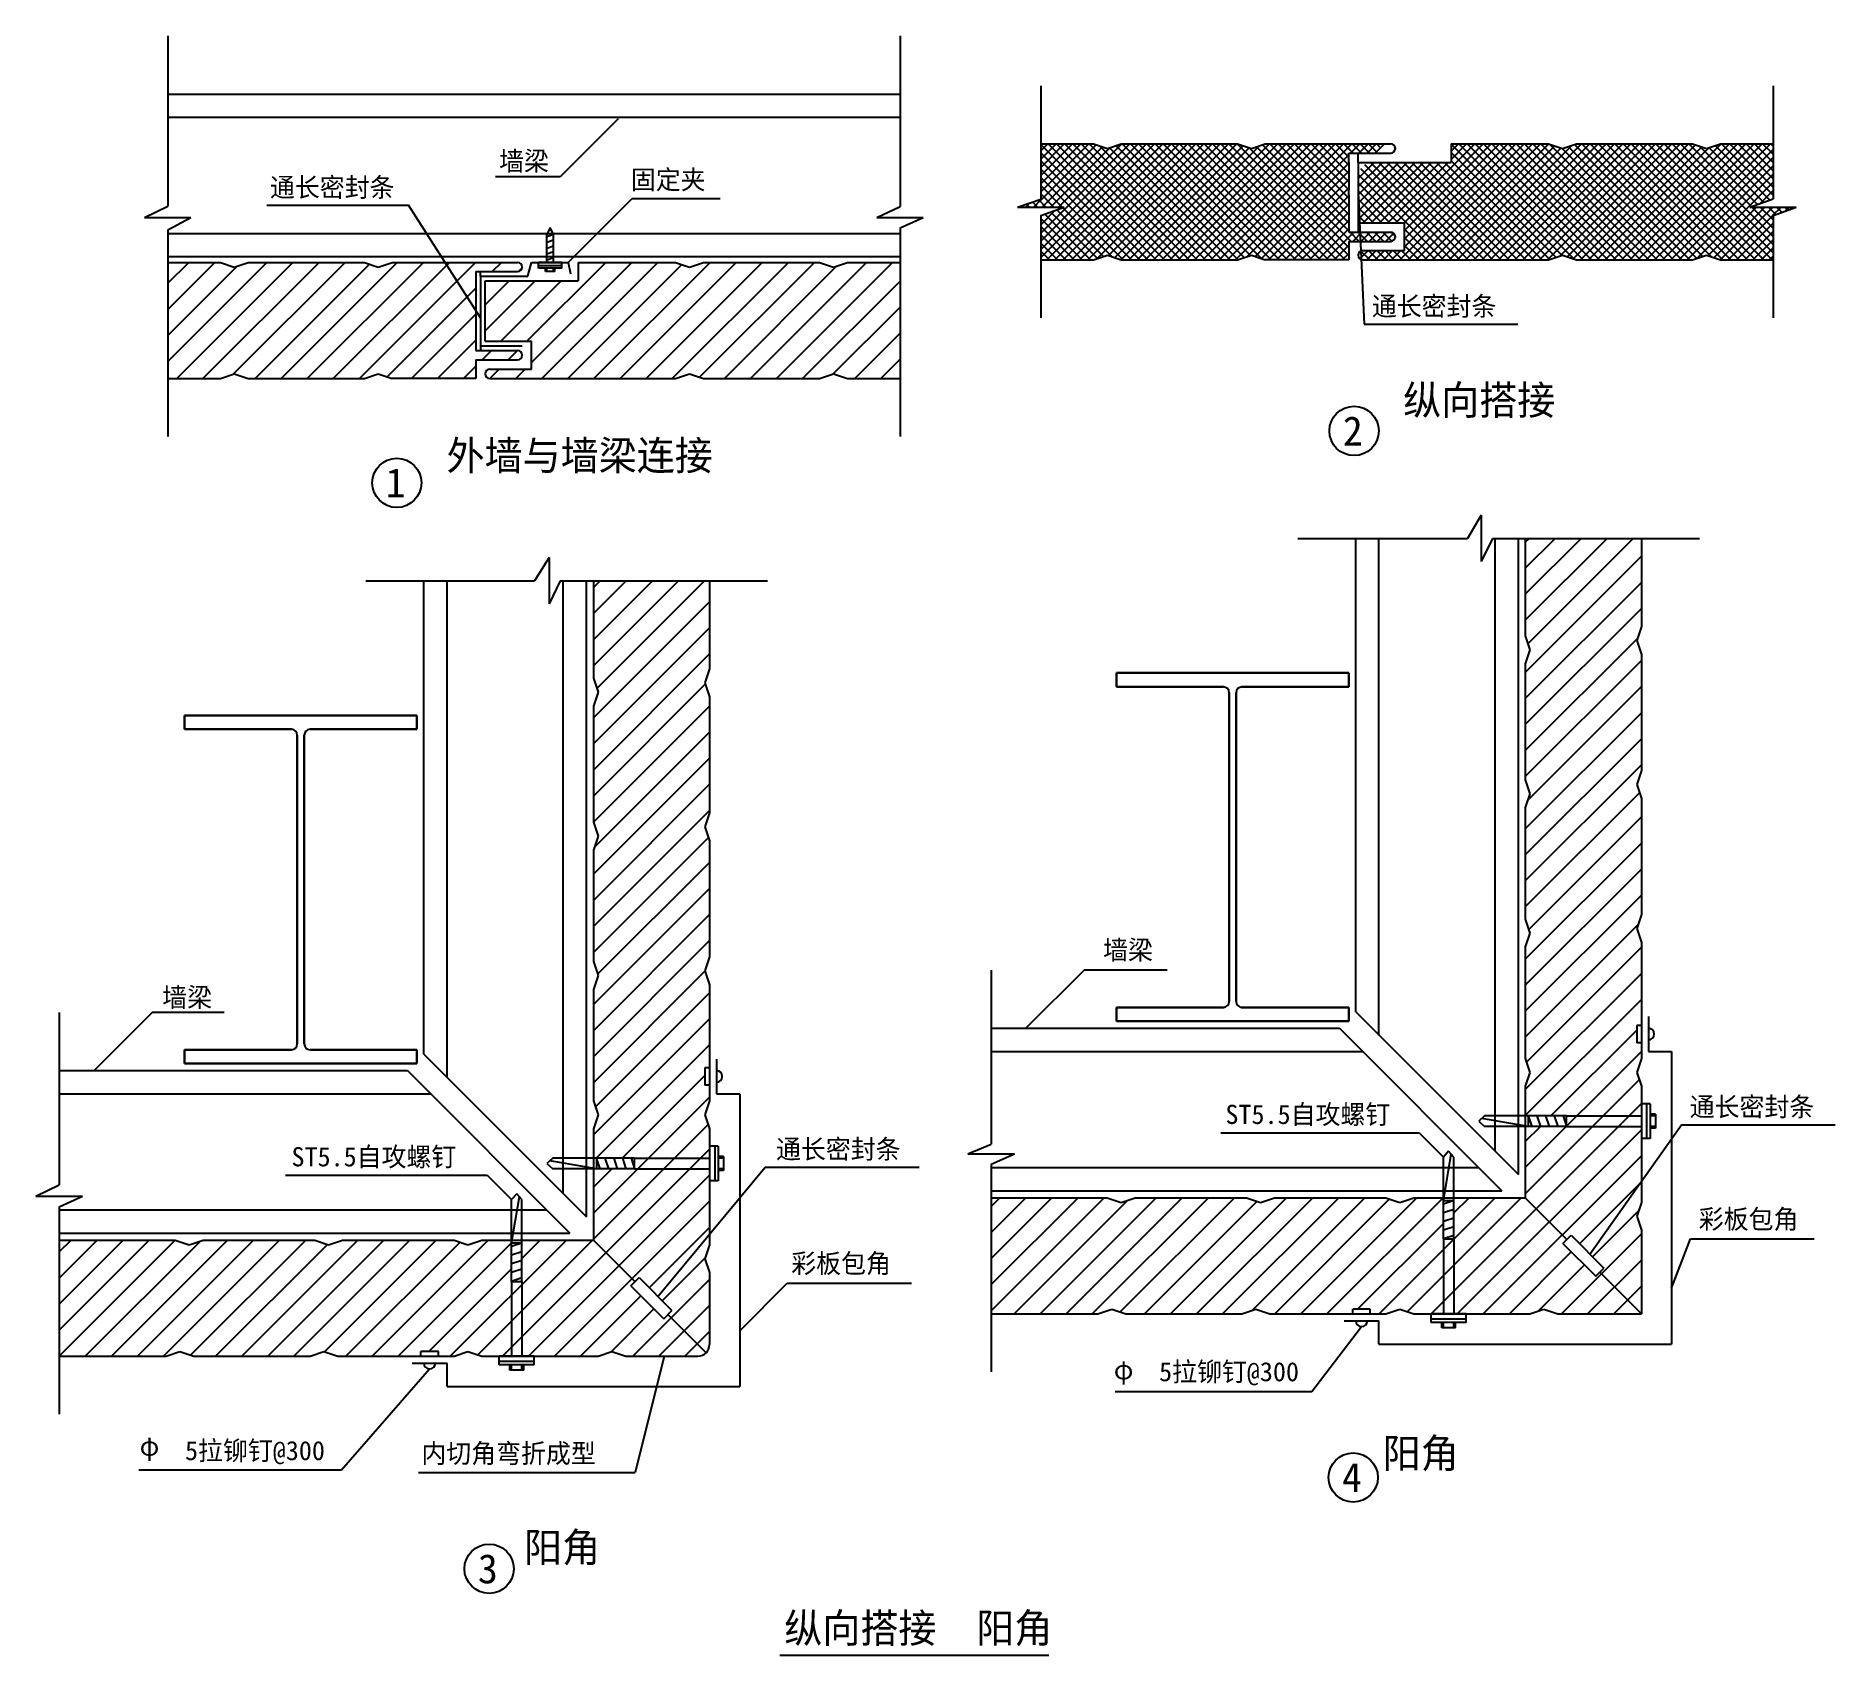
# Model space of a CAD drawing. Header units: metres. Extents: x -11847 to 3645, y -6812 to 7134.
import ezdxf

# ---------------------------------------------------------------- set-up
doc = ezdxf.new("R2010")
doc.units = ezdxf.units.M
for name, color, linetype in [('1', 2, 'Continuous'), ('2', 3, 'Continuous'), ('4', 5, 'Continuous'), ('5', 6, 'Continuous')]:
    doc.layers.add(name, color=color, linetype=linetype)
pattern_1 = [(45, (0, 0), (-112.2532, 112.2532), [])]

msp = doc.modelspace()

# ---------------------------------------------------------------- hatches: boundary and pattern name
at = {"layer": '5'}
h = msp.add_hatch(dxfattribs=at)
h.set_pattern_fill('_U', scale=50)
h.set_pattern_definition(pattern_1)
h.paths.add_polyline_path([(-8058.95, 4664.73), (-8058.95, 5103.75), (-7698.95, 5103.75, 1), (-7698.95, 5183.75), (-8738.95, 5183.75), (-8778.95, 5183.75), (-8898.95, 5143.75), (-9018.95, 5183.75), (-10018.95, 5183.75), (-10138.95, 5143.75), (-10258.95, 5183.75), (-10712.21, 5183.75), (-10712.21, 4615.86), (-10712.21, 4183.75), (-10258.95, 4183.75), (-10138.95, 4223.75), (-10018.95, 4183.75), (-9018.95, 4183.75), (-8898.95, 4223.75), (-8778.95, 4183.75), (-8539.92, 4183.75)])
h.paths.add_polyline_path([(-8058.95, 4343.75), (-7698.95, 4343.75, 1), (-7698.95, 4423.75), (-8058.95, 4423.75), (-8058.95, 4664.73), (-8539.92, 4183.75), (-8058.95, 4183.75)])
h.paths.add_polyline_path([(-4406.25, 5183.75), (-4858.95, 5183.75), (-4978.95, 5143.75), (-5098.95, 5183.75), (-6098.95, 5183.75), (-6218.95, 5143.75), (-6338.95, 5183.75), (-7178.95, 5183.75), (-7178.95, 5023.75), (-7978.95, 5023.75), (-7978.95, 4503.75), (-7578.95, 4503.75), (-7578.95, 4263.75), (-7938.95, 4263.75, 1), (-7938.95, 4183.75), (-6338.95, 4183.75), (-6218.95, 4223.75), (-6098.95, 4183.75), (-5098.95, 4183.75), (-4978.95, 4223.75), (-4858.95, 4183.75), (-4406.25, 4183.75)])
h = msp.add_hatch(dxfattribs=at)
h.set_pattern_fill('_U', scale=50)
h.set_pattern_definition(pattern_1)
h.paths.add_polyline_path([(273.31, -3228.24), (273.31, -2873.24), (18.31, -2873.24), (-101.69, -2913.24), (-221.69, -2873.24), (-1181.69, -2873.24), (-1301.69, -2913.24), (-1421.69, -2873.24), (-2381.69, -2873.24), (-2501.69, -2913.24), (-2621.69, -2873.24), (-3621.69, -2873.24), (-3621.69, -3451.05), (-3621.69, -3873.24), (-2701.69, -3873.24), (-2581.69, -3833.24), (-2461.69, -3873.24), (-1461.69, -3873.24), (-1341.69, -3833.24), (-1221.69, -3873.24), (-506.69, -3873.24), (-506.69, -3833.24), (-356.69, -3833.24), (-356.69, -3873.24), (-221.69, -3873.24), (-101.69, -3833.24), (18.31, -3873.24), (273.31, -3873.24)])
h.paths.add_polyline_path([(363.31, -3228.24), (273.31, -3228.24), (273.31, -3873.24), (363.31, -3873.24)])
h.paths.add_polyline_path([(1301.53, -3267.18), (1336.89, -3231.82), (978.31, -2873.24), (363.31, -2873.24), (363.31, -3228.24), (363.31, -3873.24), (468.31, -3873.24), (1018.31, -3873.24), (1138.31, -3833.24), (1258.31, -3873.24), (1978.31, -3873.24), (1619.73, -3514.66), (1584.38, -3550.02)])
h.paths.add_polyline_path([(1978.31, -3153.24), (1938.31, -3033.24), (1978.31, -2913.24), (1978.31, -2913.16), (1533.62, -3357.85), (1655.09, -3479.31), (1619.73, -3514.66), (1978.31, -3873.24)])
h.paths.add_polyline_path([(1978.31, -2258.24), (1333.31, -2258.24), (978.31, -2258.24), (978.31, -2873.24), (1336.89, -3231.82), (1372.24, -3196.47), (1533.62, -3357.85), (1978.31, -2913.16)])
h.paths.add_polyline_path([(1978.31, -2168.24), (1333.31, -2168.24), (1333.31, -2258.24), (1978.31, -2258.24)])
h.paths.add_polyline_path([(1978.31, -1673.24), (1978.31, -1538.24), (1938.31, -1538.24), (1938.31, -1388.24), (1978.31, -1388.24), (1978.31, -673.33), (1938.31, -553.33), (1978.31, -433.33), (1978.31, 566.59), (1938.31, 686.59), (1978.31, 806.59), (1978.31, 1806.51), (1938.31, 1926.51), (1978.31, 2046.51), (1978.31, 2806.59), (978.31, 2806.59), (978.31, 1966.67), (1018.31, 1846.67), (978.31, 1726.67), (978.31, 726.76), (1018.31, 606.76), (978.31, 486.76), (978.31, -473.24), (1018.31, -593.24), (978.31, -713.24), (978.31, -1673.24), (1018.31, -1793.24), (978.31, -1913.24), (978.31, -2168.24), (1333.31, -2168.24), (1978.31, -2168.24), (1978.31, -2063.24), (1978.31, -1913.24), (1938.31, -1793.24)])
h = msp.add_hatch(dxfattribs=at)
h.set_pattern_fill('_U', scale=50)
h.set_pattern_definition(pattern_1)
h.paths.add_polyline_path([(-9366.94, -4198.26), (-9246.94, -4238.26), (-8531.94, -4238.26), (-8531.94, -4198.26), (-8381.94, -4198.26), (-8381.94, -4238.26), (-8246.94, -4238.26), (-8126.94, -4198.26), (-8006.94, -4238.26), (-7751.94, -4238.26), (-7751.94, -3593.26), (-7751.94, -3238.26), (-8006.94, -3238.26), (-8126.94, -3278.26), (-8246.94, -3238.26), (-9206.94, -3238.26), (-9326.94, -3278.26), (-9446.94, -3238.26), (-10406.94, -3238.26), (-10526.94, -3278.26), (-10646.94, -3238.26), (-11646.94, -3238.26), (-11646.94, -4238.26), (-10726.94, -4238.26), (-10606.94, -4198.26), (-10486.94, -4238.26), (-9486.94, -4238.26)])
h.paths.add_polyline_path([(-7661.94, -3593.26), (-7751.94, -3593.26), (-7751.94, -4238.26), (-7661.94, -4238.26)])
h.paths.add_polyline_path([(-6723.72, -3632.19), (-6688.36, -3596.83), (-7046.94, -3238.26), (-7661.94, -3238.26), (-7661.94, -3593.26), (-7661.94, -4238.26), (-7556.94, -4238.26), (-7006.94, -4238.26), (-6886.94, -4198.26), (-6766.94, -4238.26), (-6146.94, -4238.26, 0.2), (-6076.23, -4208.97), (-6405.52, -3879.68), (-6440.87, -3915.03)])
h.paths.add_polyline_path([(-6370.16, -3844.32), (-6405.52, -3879.68), (-6076.23, -4208.97, 0.2), (-6046.94, -4138.26), (-6046.94, -3518.26), (-6086.94, -3398.26), (-6046.94, -3278.26), (-6046.94, -3278.17), (-6491.63, -3722.86)])
h.paths.add_polyline_path([(-6046.94, -3278.17), (-6046.94, -2623.26), (-6691.94, -2623.26), (-7046.94, -2623.26), (-7046.94, -3238.26), (-6688.36, -3596.83), (-6653, -3561.48), (-6491.63, -3722.86)])
h.paths.add_polyline_path([(-6691.94, -2533.26), (-6691.94, -2623.26), (-6046.94, -2623.26), (-6046.94, -2533.26)])
h.paths.add_polyline_path([(-7006.94, -2158.26), (-7046.94, -2278.26), (-7046.94, -2533.26), (-6691.94, -2533.26), (-6046.94, -2533.26), (-6046.94, -2428.26), (-6046.94, -2278.26), (-6086.94, -2158.26), (-6046.94, -2038.26), (-6046.94, -1903.26), (-6086.94, -1903.26), (-6086.94, -1753.26), (-6046.94, -1753.26), (-6046.94, -1038.34), (-6086.94, -918.34), (-6046.94, -798.34), (-6046.94, 201.58), (-6086.94, 321.58), (-6046.94, 441.58), (-6046.94, 1441.49), (-6086.94, 1561.49), (-6046.94, 1681.49), (-6046.94, 2441.58), (-7046.94, 2441.58), (-7046.94, 1601.66), (-7006.94, 1481.66), (-7046.94, 1361.66), (-7046.94, 361.74), (-7006.94, 241.74), (-7046.94, 121.74), (-7046.94, -838.26), (-7006.94, -958.26), (-7046.94, -1078.26), (-7046.94, -2038.26)])

# ---------------------------------------------------------------- linework, layer by layer
for p, q in [((-3194.06, 5224.38), (-2213.72, 6204.72)), ((-3194.06, 5295.09), (-2284.43, 6204.72)), ((-3194.06, 5365.8), (-2355.14, 6204.72)), ((-3194.06, 5436.51), (-2425.85, 6204.72)), ((-3194.06, 5790.06), (-2779.4, 6204.72)), ((-3194.06, 5860.77), (-2850.11, 6204.72)), ((-3194.06, 5931.48), (-2920.82, 6204.72)), ((-3194.06, 6002.19), (-2991.53, 6204.72)), ((-3194.06, 6072.9), (-3062.24, 6204.72)), ((-3194.06, 6143.61), (-3132.96, 6204.72)), ((-2200.4, 5204.72), (-3194.06, 6198.38)), ((-3143.01, 5204.72), (-2143.01, 6204.72)), ((-2129.69, 5204.72), (-3129.69, 6204.72)), ((-3072.3, 5204.72), (-2072.3, 6204.72)), ((-2058.98, 5204.72), (-3058.98, 6204.72)), ((-3040.89, 5660.4), (-2496.56, 6204.72)), ((-3001.58, 5204.72), (-2001.58, 6204.72)), ((-1988.27, 5204.72), (-2988.27, 6204.72)), ((-2930.87, 5204.72), (-1930.87, 6204.72)), ((-1917.56, 5204.72), (-2917.56, 6204.72)), ((-2860.16, 5204.72), (-1860.16, 6204.72)), ((-1846.85, 5204.72), (-2846.85, 6204.72)), ((-2789.45, 5204.72), (-1789.45, 6204.72)), ((-1776.14, 5204.72), (-2776.14, 6204.72)), ((-2707.71, 5215.75), (-1718.74, 6204.72)), ((-2611.22, 5241.53), (-1648.03, 6204.72)), ((-2558.19, 5223.85), (-1577.32, 6204.72)), ((-2505.16, 5206.17), (-1506.61, 6204.72)), ((-1495.17, 5206.6), (-2493.29, 6204.72)), ((-1442.14, 5224.28), (-2422.58, 6204.72)), ((-1389.1, 5241.95), (-2351.87, 6204.72)), ((-1291.34, 5214.9), (-2281.16, 6204.72)), ((-2223.77, 5204.72), (-1223.77, 6204.72)), ((-1210.45, 5204.72), (-2210.45, 6204.72)), ((-2153.06, 5204.72), (-1153.06, 6204.72)), ((-1139.74, 5204.72), (-2139.74, 6204.72)), ((-2082.35, 5204.72), (-1082.35, 6204.72)), ((-1069.03, 5204.72), (-2069.03, 6204.72)), ((-2011.64, 5204.72), (-1011.64, 6204.72)), ((-998.32, 5204.72), (-1998.32, 6204.72)), ((-1940.92, 5204.72), (-940.92, 6204.72)), ((-927.61, 5204.72), (-1927.61, 6204.72)), ((-1870.21, 5204.72), (-870.21, 6204.72)), ((-856.9, 5204.72), (-1856.9, 6204.72)), ((-1799.5, 5204.72), (-799.5, 6204.72)), ((-786.19, 5204.72), (-1786.19, 6204.72)), ((-1728.79, 5204.72), (-728.79, 6204.72)), ((-715.48, 5204.72), (-1715.48, 6204.72)), ((-1658.08, 5204.72), (-658.08, 6204.72)), ((-644.76, 5204.72), (-1644.76, 6204.72)), ((-1587.37, 5204.72), (-587.37, 6204.72)), ((-574.05, 5204.72), (-1574.05, 6204.72)), ((-1516.66, 5204.72), (-516.66, 6204.72)), ((-540.8, 5242.18), (-1503.34, 6204.72)), ((-540.8, 5454.31), (-1283.61, 6197.12)), ((-540.8, 5525.02), (-1220.5, 6204.72)), ((-540.8, 5595.73), (-1149.79, 6204.72)), ((-540.8, 5666.44), (-1079.08, 6204.72)), ((-540.8, 5737.16), (-1008.37, 6204.72)), ((-540.8, 5807.87), (-937.66, 6204.72)), ((-540.8, 5878.58), (-866.95, 6204.72)), ((-540.8, 5949.29), (-796.24, 6204.72)), ((-540.8, 6020), (-725.53, 6204.72)), ((-540.8, 6090.71), (-654.82, 6204.72)), ((-504.1, 6124.72), (-584.1, 6204.72)), ((-525.95, 6124.72), (-445.95, 6204.72)), ((-433.39, 6124.72), (-513.39, 6204.72)), ((-455.24, 6124.72), (-375.24, 6204.72)), ((-362.68, 6124.72), (-442.68, 6204.72)), ((-384.53, 6124.72), (-304.53, 6204.72)), ((-296.88, 6129.62), (-371.97, 6204.72)), ((-313.82, 6124.72), (-233.82, 6204.72)), ((-261.52, 6164.98), (-301.26, 6204.72)), ((-226.16, 6200.34), (-230.55, 6204.72)), ((-136, 5524.72), (544, 6204.72)), ((-102.45, 5204.72), (897.55, 6204.72)), ((-65.29, 5524.72), (614.71, 6204.72)), ((-60.8, 5458.5), (685.42, 6204.72)), ((-60.8, 5387.79), (756.13, 6204.72)), ((-60.8, 5317.08), (826.84, 6204.72)), ((-31.74, 5204.72), (968.26, 6204.72)), ((38.97, 5204.72), (1038.97, 6204.72)), ((109.69, 5204.72), (1109.69, 6204.72)), ((180.4, 5204.72), (1180.1, 6204.42)), ((339.2, 6070.63), (473.29, 6204.72)), ((339.2, 6141.34), (402.58, 6204.72)), ((1296.15, 5243.71), (339.2, 6200.66)), ((1399.17, 5211.4), (405.85, 6204.72)), ((463.24, 5204.72), (1463.24, 6204.72)), ((1476.56, 5204.72), (476.56, 6204.72)), ((533.95, 5204.72), (1533.95, 6204.72)), ((1547.27, 5204.72), (547.27, 6204.72)), ((604.66, 5204.72), (1604.66, 6204.72)), ((1617.98, 5204.72), (617.98, 6204.72)), ((675.37, 5204.72), (1675.37, 6204.72)), ((1688.69, 5204.72), (688.69, 6204.72)), ((746.08, 5204.72), (1746.08, 6204.72)), ((1759.4, 5204.72), (759.4, 6204.72)), ((816.79, 5204.72), (1816.79, 6204.72)), ((1830.11, 5204.72), (830.11, 6204.72)), ((887.5, 5204.72), (1887.5, 6204.72)), ((1900.82, 5204.72), (900.82, 6204.72)), ((958.21, 5204.72), (1958.21, 6204.72)), ((1971.53, 5204.72), (971.53, 6204.72)), ((1028.92, 5204.72), (2028.92, 6204.72)), ((2042.24, 5204.72), (1042.24, 6204.72)), ((1099.63, 5204.72), (2099.63, 6204.72)), ((2112.95, 5204.72), (1112.95, 6204.72)), ((1170.35, 5204.72), (2170.35, 6204.72)), ((2183.66, 5204.72), (1185.89, 6202.49)), ((1271.99, 5235.65), (2241.06, 6204.72)), ((1338.62, 5231.58), (2311.77, 6204.72)), ((1391.66, 5213.9), (2382.48, 6204.72)), ((2395.79, 5204.72), (1401.65, 6198.87)), ((2454.68, 5216.55), (1466.51, 6204.72)), ((2507.71, 5234.23), (1537.22, 6204.72)), ((2582.29, 5230.36), (1607.93, 6204.72)), ((1665.32, 5204.72), (2665.32, 6204.72)), ((2678.64, 5204.72), (1678.64, 6204.72)), ((1736.03, 5204.72), (2736.03, 6204.72)), ((2749.35, 5204.72), (1749.35, 6204.72)), ((1806.74, 5204.72), (2806.74, 6204.72)), ((2820.06, 5204.72), (1820.06, 6204.72)), ((1877.45, 5204.72), (2877.45, 6204.72)), ((2890.77, 5204.72), (1890.77, 6204.72)), ((1948.16, 5204.72), (2948.16, 6204.72)), ((2961.48, 5204.72), (1961.48, 6204.72)), ((2018.87, 5204.72), (3018.87, 6204.72)), ((3032.19, 5204.72), (2032.19, 6204.72)), ((2089.58, 5204.72), (3089.58, 6204.72)), ((3102.9, 5204.72), (2102.9, 6204.72)), ((3111.89, 5266.44), (2173.61, 6204.72)), ((3111.89, 5337.15), (2244.32, 6204.72)), ((3111.89, 5407.87), (2315.03, 6204.72)), ((2922.92, 5667.55), (2385.74, 6204.72)), ((3111.89, 5761.42), (2668.59, 6204.72)), ((3111.89, 5832.13), (2739.3, 6204.72)), ((3111.89, 5902.84), (2810.01, 6204.72)), ((3111.89, 5973.55), (2880.72, 6204.72)), ((3111.89, 6044.26), (2951.43, 6204.72)), ((3111.89, 6114.97), (3022.14, 6204.72)), ((3111.89, 6185.68), (3092.85, 6204.72)), ((-3194.06, 5719.35), (-2716.72, 6196.69)), ((-2271.11, 5204.72), (-3194.06, 6127.67)), ((-2341.82, 5204.72), (-3194.06, 6056.96)), ((-3182.31, 5660.4), (-2663.69, 6179.02)), ((-3111.6, 5660.4), (-2600.5, 6171.49)), ((-1705.42, 5204.72), (-2687.74, 6187.03)), ((-1634.71, 5204.72), (-2601.24, 6171.24)), ((-1564, 5204.72), (-2548.2, 6188.92)), ((-2435.9, 5204.72), (-1452.12, 6188.5)), ((-2365.19, 5204.72), (-1399.09, 6170.82)), ((-2294.48, 5204.72), (-1311.32, 6187.88)), ((-1418.52, 5232.15), (-540.8, 6109.87)), ((-540.8, 5312.89), (-1398.55, 6170.64)), ((-521.92, 5364.72), (-1336.64, 6179.44)), ((-460.8, 5553.47), (30.45, 6044.72)), ((-460.8, 5624.18), (-40.26, 6044.72)), ((-460.8, 5694.89), (-110.97, 6044.72)), ((-460.8, 5765.61), (-181.69, 6044.72)), ((-460.8, 5836.32), (-252.4, 6044.72)), ((-460.8, 5907.03), (-323.11, 6044.72)), ((-418.84, 5524.72), (101.16, 6044.72)), ((486.61, 5204.72), (-353.39, 6044.72)), ((-348.13, 5524.72), (171.87, 6044.72)), ((557.32, 5204.72), (-282.68, 6044.72)), ((-277.42, 5524.72), (242.58, 6044.72)), ((628.03, 5204.72), (-211.97, 6044.72)), ((-206.71, 5524.72), (313.29, 6044.72)), ((698.74, 5204.72), (-141.26, 6044.72)), ((769.45, 5204.72), (-70.55, 6044.72)), ((840.16, 5204.72), (0.16, 6044.72)), ((910.87, 5204.72), (70.87, 6044.72)), ((981.58, 5204.72), (141.58, 6044.72)), ((1052.29, 5204.72), (212.29, 6044.72)), ((251.11, 5204.72), (1233.13, 6186.74)), ((1123, 5204.72), (283, 6044.72)), ((321.82, 5204.72), (1286.16, 6169.07)), ((1243.12, 5226.03), (339.2, 6129.95)), ((1190.08, 5208.35), (339.2, 6059.24)), ((392.53, 5204.72), (1379.19, 6191.39)), ((2254.37, 5204.72), (1291.96, 6167.13)), ((2325.08, 5204.72), (1348.61, 6181.19)), ((1453.19, 5204.72), (2444.69, 6196.22)), ((1523.9, 5204.72), (2497.72, 6178.55)), ((1594.61, 5204.72), (2562.32, 6172.43)), ((2160.29, 5204.72), (3111.89, 6156.32)), ((2231.01, 5204.72), (3111.89, 6085.61)), ((2975.9, 5685.28), (2475.08, 6186.09)), ((3028.89, 5702.99), (2560.17, 6171.71)), ((3081.06, 5721.53), (2613.21, 6189.39)), ((-2412.53, 5204.72), (-3194.06, 5986.25)), ((-2483.24, 5204.72), (-3194.06, 5915.54)), ((-1346.63, 5233.33), (-540.8, 6039.16)), ((-1293.6, 5215.65), (-540.8, 5968.45)), ((-1233.82, 5204.72), (-540.8, 5897.74)), ((274.47, 5204.72), (-460.8, 5940)), ((345.18, 5204.72), (-438.3, 5988.2)), ((415.9, 5204.72), (-402.94, 6023.56)), ((2301.72, 5204.72), (3111.89, 6014.9)), ((2372.43, 5204.72), (3111.89, 5944.18)), ((-3009.63, 5660.4), (-3194.06, 5844.83)), ((-3080.34, 5660.4), (-3194.06, 5774.12)), ((-1163.11, 5204.72), (-540.8, 5827.03)), ((-1092.4, 5204.72), (-540.8, 5756.32)), ((-116.24, 5524.72), (-460.8, 5869.29)), ((-186.95, 5524.72), (-460.8, 5798.58)), ((2455.11, 5216.69), (3111.89, 5873.47)), ((3003.07, 5693.94), (3111.89, 5802.76)), ((-3363.18, 5660.4), (-3371.03, 5668.24)), ((-3323.73, 5660.4), (-3288.07, 5696.05)), ((-3292.47, 5660.4), (-3317.48, 5685.41)), ((-3221.76, 5660.4), (-3265.07, 5703.71)), ((-3253.02, 5660.4), (-3192.27, 5721.14)), ((-3151.05, 5660.4), (-3211.73, 5721.07)), ((-3194.06, 5507.22), (-3069.34, 5631.94)), ((-3194.06, 5577.93), (-3181.03, 5590.97)), ((-2766.08, 5204.72), (-3159.84, 5598.47)), ((-2706.73, 5216.08), (-3107.99, 5617.34)), ((-2653.7, 5233.76), (-3056.16, 5636.22)), ((-2580.53, 5231.3), (-3006.51, 5657.28)), ((-1021.69, 5204.72), (-540.8, 5685.61)), ((-950.97, 5204.72), (-540.8, 5614.89)), ((-257.66, 5524.72), (-460.8, 5727.87)), ((-328.37, 5524.72), (-460.8, 5657.16)), ((-399.08, 5524.72), (-460.8, 5586.44)), ((2550.19, 5241.06), (2969.52, 5660.4)), ((2603.22, 5223.38), (3040.23, 5660.4)), ((2656.25, 5205.7), (3110.94, 5660.4)), ((2725.98, 5204.72), (3111.89, 5590.63)), ((3111.89, 5478.58), (2930.07, 5660.4)), ((3111.89, 5549.29), (3000.78, 5660.4)), ((3136.1, 5595.79), (3071.49, 5660.4)), ((3111.06, 5589.8), (3181.65, 5660.4)), ((3186.24, 5616.35), (3142.2, 5660.4)), ((3239.06, 5634.25), (3212.91, 5660.4)), ((3220.37, 5628.4), (3252.37, 5660.4)), ((3291.01, 5653.01), (3283.62, 5660.4)), ((-2836.8, 5204.72), (-3194.06, 5561.99)), ((-2907.51, 5204.72), (-3194.06, 5491.28)), ((-880.26, 5204.72), (-540.8, 5544.18)), ((-809.55, 5204.72), (-540.8, 5473.47)), ((-738.84, 5204.72), (-498.84, 5444.72)), ((-451.21, 5364.72), (-531.21, 5444.72)), ((-508.13, 5364.72), (-428.13, 5444.72)), ((-380.5, 5364.72), (-460.5, 5444.72)), ((-437.42, 5364.72), (-357.42, 5444.72)), ((-309.79, 5364.72), (-389.79, 5444.72)), ((-366.71, 5364.72), (-286.71, 5444.72)), ((-239.08, 5364.72), (-319.08, 5444.72)), ((-296, 5364.72), (-216, 5444.72)), ((-169.89, 5366.24), (-248.37, 5444.72)), ((-225.29, 5364.72), (-154.85, 5435.16)), ((-140.94, 5408), (-177.52, 5444.59)), ((203.76, 5204.72), (-60.8, 5469.29)), ((2796.69, 5204.72), (3111.89, 5519.92)), ((2867.4, 5204.72), (3111.89, 5449.21)), ((-2978.22, 5204.72), (-3194.06, 5420.57)), ((-3048.93, 5204.72), (-3194.06, 5349.86)), ((-3119.64, 5204.72), (-3194.06, 5279.15)), ((-668.13, 5204.72), (-540.8, 5332.05)), ((-446.58, 5214.14), (-376, 5284.72)), ((-361.92, 5204.72), (-438.02, 5280.82)), ((-385.29, 5204.72), (-305.29, 5284.72)), ((-291.21, 5204.72), (-371.21, 5284.72)), ((-314.58, 5204.72), (-234.58, 5284.72)), ((-220.5, 5204.72), (-300.5, 5284.72)), ((-243.87, 5204.72), (-163.87, 5284.72)), ((-149.79, 5204.72), (-229.79, 5284.72)), ((-173.16, 5204.72), (-93.16, 5284.72)), ((-79.08, 5204.72), (-159.08, 5284.72)), ((-8.37, 5204.72), (-88.37, 5284.72)), ((133.05, 5204.72), (-60.8, 5398.58)), ((62.34, 5204.72), (-60.8, 5327.87)), ((2938.11, 5204.72), (3111.89, 5378.5)), ((3008.82, 5204.72), (3111.89, 5307.79)), ((-3190.35, 5204.72), (-3194.06, 5208.44)), ((-597.42, 5204.72), (-540.8, 5261.34)), ((-435.39, 5207.48), (-458.05, 5230.14)), ((3079.53, 5204.72), (3111.89, 5237.08)), ((1333.31, -2168.24), (1978.31, -2168.24)), ((1333.31, -2258.24), (1978.31, -2258.24)), ((-6691.94, -2533.26), (-6046.94, -2533.26)), ((-6691.94, -2623.26), (-6046.94, -2623.26)), ((273.31, -3228.24), (273.31, -3873.24)), ((363.31, -3228.24), (363.31, -3873.24)), ((-7751.94, -3593.26), (-7751.94, -4238.26)), ((-7661.94, -3593.26), (-7661.94, -4238.26)), ((-5440.3, -6812.04), (-3125.31, -6812.04))]:
    msp.add_line(p, q)
at = {"layer": '1'}
for p, q in [((-3194.06, 6204.72), (-2740.8, 6204.72)), ((-2740.8, 6204.72), (-2620.8, 6164.72)), ((-2620.8, 6164.72), (-2500.8, 6204.72)), ((-2500.8, 6204.72), (-1500.8, 6204.72)), ((-1500.8, 6204.72), (-1380.8, 6164.72)), ((-1380.8, 6164.72), (-1260.8, 6204.72)), ((-1260.8, 6204.72), (-180.8, 6204.72)), ((-1220.8, 6204.72), (-180.8, 6204.72)), ((339.2, 6204.72), (1179.2, 6204.72)), ((339.2, 6204.72), (339.2, 6044.72)), ((1179.2, 6204.72), (1299.2, 6164.72)), ((1299.2, 6164.72), (1419.2, 6204.72)), ((1419.2, 6204.72), (2419.2, 6204.72)), ((2419.2, 6204.72), (2539.2, 6164.72)), ((2539.2, 6164.72), (2659.2, 6204.72)), ((2659.2, 6204.72), (3111.89, 6204.72)), ((-540.8, 6044.72), (-540.8, 6124.72)), ((-540.8, 6124.72), (-180.8, 6124.72)), ((-540.8, 6044.72), (-540.8, 5804.72)), ((-460.8, 6044.72), (-460.8, 5524.72)), ((-460.8, 6044.72), (-460.8, 5804.72)), ((-460.8, 6044.72), (339.2, 6044.72)), ((-540.8, 5764.72), (-540.8, 5444.72)), ((-540.8, 5444.72), (-180.8, 5444.72)), ((-460.8, 5524.72), (-60.8, 5524.72)), ((-60.8, 5284.72), (-60.8, 5524.72)), ((-540.8, 5364.72), (-540.8, 5204.72)), ((-540.8, 5364.72), (-180.8, 5364.72)), ((-420.8, 5284.72), (-60.8, 5284.72)), ((-10712.21, 5183.75), (-10258.95, 5183.75)), ((-10258.95, 5183.75), (-10138.95, 5143.75)), ((-10138.95, 5143.75), (-10018.95, 5183.75)), ((-10018.95, 5183.75), (-9018.95, 5183.75)), ((-9018.95, 5183.75), (-8898.95, 5143.75)), ((-8898.95, 5143.75), (-8778.95, 5183.75)), ((-8738.95, 5183.75), (-7698.95, 5183.75)), ((-7611.67, 5063.75), (-7578.95, 5183.75)), ((-7578.95, 5183.75), (-7263.69, 5183.75)), ((-7263.69, 5183.75), (-7244.94, 5083.75)), ((-7178.95, 5183.75), (-7178.95, 5023.75)), ((-7178.95, 5183.75), (-6338.95, 5183.75)), ((-6338.95, 5183.75), (-6218.95, 5143.75)), ((-6218.95, 5143.75), (-6098.95, 5183.75)), ((-6098.95, 5183.75), (-5098.95, 5183.75)), ((-5098.95, 5183.75), (-4978.95, 5143.75)), ((-4978.95, 5143.75), (-4858.95, 5183.75)), ((-4858.95, 5183.75), (-4406.25, 5183.75)), ((-3194.06, 5204.72), (-2740.8, 5204.72)), ((-2740.8, 5204.72), (-2620.8, 5244.72)), ((-2620.8, 5244.72), (-2500.8, 5204.72)), ((-2500.8, 5204.72), (-1500.8, 5204.72)), ((-1500.8, 5204.72), (-1380.8, 5244.72)), ((-1380.8, 5244.72), (-1260.8, 5204.72)), ((-540.8, 5204.72), (-1260.8, 5204.72)), ((-420.8, 5204.72), (1179.2, 5204.72)), ((1179.2, 5204.72), (1299.2, 5244.72)), ((1299.2, 5244.72), (1419.2, 5204.72)), ((1419.2, 5204.72), (2419.2, 5204.72)), ((2419.2, 5204.72), (2539.2, 5244.72)), ((2539.2, 5244.72), (2659.2, 5204.72)), ((2659.2, 5204.72), (3111.89, 5204.72)), ((-8058.95, 5103.75), (-7698.95, 5103.75)), ((-8058.95, 5103.75), (-8058.95, 4423.75)), ((-8018.95, 5063.75), (-7611.67, 5063.75)), ((-8018.95, 5063.75), (-8018.95, 4463.75)), ((-8018.95, 5023.75), (-8018.95, 4783.75)), ((-7978.95, 5023.75), (-7178.95, 5023.75)), ((-7978.95, 4503.75), (-7978.95, 5023.75)), ((-7978.95, 4503.75), (-7578.95, 4503.75)), ((-7578.95, 4263.75), (-7578.95, 4503.75)), ((-8058.95, 4423.75), (-7698.95, 4423.75)), ((-8058.95, 4343.75), (-7698.95, 4343.75)), ((-8058.95, 4343.75), (-8058.95, 4183.75)), ((-8018.95, 4463.75), (-7658.95, 4463.75)), ((-10712.21, 4183.75), (-10258.95, 4183.75)), ((-10258.95, 4183.75), (-10138.95, 4223.75)), ((-10138.95, 4223.75), (-10018.95, 4183.75)), ((-10018.95, 4183.75), (-9018.95, 4183.75)), ((-9018.95, 4183.75), (-8898.95, 4223.75)), ((-8898.95, 4223.75), (-8778.95, 4183.75)), ((-8058.95, 4183.75), (-8778.95, 4183.75)), ((-7938.95, 4263.75), (-7578.95, 4263.75)), ((-7938.95, 4183.75), (-6338.95, 4183.75)), ((-6338.95, 4183.75), (-6218.95, 4223.75)), ((-6218.95, 4223.75), (-6098.95, 4183.75)), ((-6098.95, 4183.75), (-5098.95, 4183.75)), ((-5098.95, 4183.75), (-4978.95, 4223.75)), ((-4978.95, 4223.75), (-4858.95, 4183.75)), ((-4858.95, 4183.75), (-4406.25, 4183.75)), ((978.31, 2806.59), (978.31, 1966.67)), ((1978.31, 2806.59), (1978.31, 2046.42)), ((-7046.94, 2441.58), (-7046.94, 1601.66)), ((-6046.94, 2441.58), (-6046.94, 1681.41)), ((1978.31, 2046.51), (1938.31, 1926.51)), ((1978.31, 2046.51), (1978.31, 2046.42)), ((978.31, 1966.67), (1018.31, 1846.67)), ((1938.31, 1926.51), (1978.31, 1806.51)), ((1018.31, 1846.67), (978.31, 1726.67)), ((978.31, 1726.67), (978.31, 726.76)), ((1978.31, 1806.51), (1978.31, 806.51)), ((-7046.94, 1601.66), (-7006.94, 1481.66)), ((-6046.94, 1681.49), (-6086.94, 1561.49)), ((-6086.94, 1561.49), (-6046.94, 1441.49)), ((-6046.94, 1681.49), (-6046.94, 1681.41)), ((-2541.69, 1646.76), (-541.69, 1646.76)), ((-541.69, 1646.76), (-2541.69, 1646.76)), ((-2541.69, 1526.76), (-2541.69, 1646.76)), ((-2541.69, 1646.76), (-2541.69, 1526.76)), ((-541.69, 1646.76), (-541.69, 1526.76)), ((-541.69, 1526.76), (-541.69, 1646.76)), ((-7006.94, 1481.66), (-7046.94, 1361.66)), ((-6046.94, 1441.49), (-6046.94, 441.49)), ((-2541.69, 1526.76), (-1621.69, 1526.76)), ((-1621.69, 1526.76), (-2541.69, 1526.76)), ((-1571.69, -1183.24), (-1571.69, 1476.76)), ((-1571.69, 1476.76), (-1571.69, -1183.24)), ((-1511.69, -1183.24), (-1511.69, 1476.76)), ((-1511.69, 1476.76), (-1511.69, -1183.24)), ((-1461.69, 1526.76), (-541.69, 1526.76)), ((-541.69, 1526.76), (-1461.69, 1526.76)), ((-10566.94, 1281.74), (-10566.94, 1161.74)), ((-10566.94, 1161.74), (-10566.94, 1281.74)), ((-8566.94, 1281.74), (-10566.94, 1281.74)), ((-10566.94, 1281.74), (-8566.94, 1281.74)), ((-8566.94, 1161.74), (-8566.94, 1281.74)), ((-8566.94, 1281.74), (-8566.94, 1161.74)), ((-7046.94, 1361.66), (-7046.94, 361.74)), ((-9646.94, 1161.74), (-10566.94, 1161.74)), ((-10566.94, 1161.74), (-9646.94, 1161.74)), ((-9596.94, 1111.74), (-9596.94, -1548.26)), ((-9596.94, -1548.26), (-9596.94, 1111.74)), ((-9536.94, 1111.74), (-9536.94, -1548.26)), ((-9536.94, -1548.26), (-9536.94, 1111.74)), ((-8566.94, 1161.74), (-9486.94, 1161.74)), ((-9486.94, 1161.74), (-8566.94, 1161.74)), ((1978.31, 806.59), (1938.31, 686.59)), ((1978.31, 806.59), (1978.31, 806.51)), ((978.31, 726.76), (1018.31, 606.76)), ((1938.31, 686.59), (1978.31, 566.59)), ((1018.31, 606.76), (978.31, 486.76)), ((978.31, 486.76), (978.31, -473.24)), ((1978.31, 566.59), (1978.31, -433.41)), ((-7046.94, 361.74), (-7006.94, 241.74)), ((-6046.94, 441.58), (-6086.94, 321.58)), ((-6086.94, 321.58), (-6046.94, 201.58)), ((-6046.94, 441.58), (-6046.94, 441.49)), ((-7006.94, 241.74), (-7046.94, 121.74)), ((-6046.94, 201.58), (-6046.94, -798.42)), ((-7046.94, 121.74), (-7046.94, -838.26)), ((1978.31, -433.33), (1938.31, -553.33)), ((978.31, -473.24), (1018.31, -593.24)), ((1018.31, -593.24), (978.31, -713.24)), ((1938.31, -553.33), (1978.31, -673.33)), ((978.31, -713.24), (978.31, -1673.24)), ((1978.31, -673.33), (1978.31, -1673.33)), ((-7046.94, -838.26), (-7006.94, -958.26)), ((-6046.94, -798.34), (-6086.94, -918.34)), ((-6086.94, -918.34), (-6046.94, -1038.34)), ((-7006.94, -958.26), (-7046.94, -1078.26)), ((-7046.94, -1078.26), (-7046.94, -2038.26)), ((-6046.94, -1038.34), (-6046.94, -2038.34)), ((-2541.69, -1353.24), (-2541.69, -1233.24)), ((-2541.69, -1233.24), (-2541.69, -1353.24)), ((-1621.69, -1233.24), (-2541.69, -1233.24)), ((-2541.69, -1233.24), (-1621.69, -1233.24)), ((-541.69, -1233.24), (-1461.69, -1233.24)), ((-1461.69, -1233.24), (-541.69, -1233.24)), ((-541.69, -1233.24), (-541.69, -1353.24)), ((-541.69, -1353.24), (-541.69, -1233.24)), ((-541.69, -1353.24), (-2541.69, -1353.24)), ((-2541.69, -1353.24), (-541.69, -1353.24)), ((2038.31, -1313.24), (2038.31, -1613.24)), ((-10566.94, -1598.26), (-9646.94, -1598.26)), ((-9646.94, -1598.26), (-10566.94, -1598.26)), ((-10566.94, -1598.26), (-10566.94, -1718.26)), ((-10566.94, -1718.26), (-10566.94, -1598.26)), ((-9486.94, -1598.26), (-8566.94, -1598.26)), ((-8566.94, -1598.26), (-9486.94, -1598.26)), ((-8566.94, -1718.26), (-8566.94, -1598.26)), ((-8566.94, -1598.26), (-8566.94, -1718.26)), ((-5986.94, -1678.26), (-5986.94, -1978.26)), ((978.31, -1673.24), (1018.31, -1793.24)), ((1978.31, -1673.24), (1938.31, -1793.24)), ((2038.31, -1613.24), (2238.31, -1613.24)), ((2238.31, -1613.24), (2238.31, -4133.24)), ((-10566.94, -1718.26), (-8566.94, -1718.26)), ((-8566.94, -1718.26), (-10566.94, -1718.26)), ((1018.31, -1793.24), (978.31, -1913.24)), ((1938.31, -1793.24), (1978.31, -1913.24)), ((-5986.94, -1978.26), (-5786.94, -1978.26)), ((-5786.94, -1978.26), (-5786.94, -4498.26)), ((978.31, -1913.24), (978.31, -2873.24)), ((1978.31, -1913.24), (1978.31, -2913.24)), ((-7046.94, -2038.26), (-7006.94, -2158.26)), ((-7006.94, -2158.26), (-7046.94, -2278.26)), ((-6046.94, -2038.26), (-6086.94, -2158.26)), ((-6086.94, -2158.26), (-6046.94, -2278.26)), ((-7046.94, -2278.26), (-7046.94, -3238.26)), ((-6046.94, -2278.26), (-6046.94, -3278.26)), ((-3621.69, -2873.24), (-2621.69, -2873.24)), ((-2621.69, -2873.24), (-2501.69, -2913.24)), ((-2501.69, -2913.24), (-2381.69, -2873.24)), ((-2381.69, -2873.24), (-1421.69, -2873.24)), ((-1421.69, -2873.24), (-1301.69, -2913.24)), ((-1301.69, -2913.24), (-1181.69, -2873.24)), ((-1181.69, -2873.24), (-221.69, -2873.24)), ((-221.69, -2873.24), (-101.69, -2913.24)), ((-101.69, -2913.24), (18.31, -2873.24)), ((18.31, -2873.24), (978.31, -2873.24)), ((1978.31, -2913.24), (1938.31, -3033.24)), ((1938.31, -3033.24), (1978.31, -3153.24)), ((-11646.94, -3238.26), (-10646.94, -3238.26)), ((-10646.94, -3238.26), (-10526.94, -3278.26)), ((-10526.94, -3278.26), (-10406.94, -3238.26)), ((-10406.94, -3238.26), (-9446.94, -3238.26)), ((-9446.94, -3238.26), (-9326.94, -3278.26)), ((-9326.94, -3278.26), (-9206.94, -3238.26)), ((-9206.94, -3238.26), (-8246.94, -3238.26)), ((-8246.94, -3238.26), (-8126.94, -3278.26)), ((-8126.94, -3278.26), (-8006.94, -3238.26)), ((-8006.94, -3238.26), (-7046.94, -3238.26)), ((1978.31, -3153.24), (1978.31, -3873.24)), ((-6046.94, -3278.26), (-6086.94, -3398.26)), ((-6086.94, -3398.26), (-6046.94, -3518.26)), ((-6046.94, -3518.26), (-6046.94, -4138.26)), ((-2701.69, -3873.24), (-2581.69, -3833.24)), ((-2581.69, -3833.24), (-2461.69, -3873.24)), ((-1461.69, -3873.24), (-1341.69, -3833.24)), ((-1341.69, -3833.24), (-1221.69, -3873.24)), ((-221.69, -3873.24), (-101.69, -3833.24)), ((-101.69, -3833.24), (18.31, -3873.24)), ((1018.31, -3873.24), (1138.31, -3833.24)), ((1138.31, -3833.24), (1258.31, -3873.24)), ((-3621.69, -3873.24), (-2701.69, -3873.24)), ((-2461.69, -3873.24), (-1461.69, -3873.24)), ((-1221.69, -3873.24), (-221.69, -3873.24)), ((-581.69, -3933.24), (-281.69, -3933.24)), ((-281.69, -4133.24), (-281.69, -3933.24)), ((18.31, -3873.24), (1018.31, -3873.24)), ((1258.31, -3873.24), (1978.31, -3873.24)), ((-281.69, -4133.24), (2238.31, -4133.24)), ((-11646.94, -4238.26), (-10726.94, -4238.26)), ((-10726.94, -4238.26), (-10606.94, -4198.26)), ((-10606.94, -4198.26), (-10486.94, -4238.26)), ((-10486.94, -4238.26), (-9486.94, -4238.26)), ((-9486.94, -4238.26), (-9366.94, -4198.26)), ((-9366.94, -4198.26), (-9246.94, -4238.26)), ((-9246.94, -4238.26), (-8246.94, -4238.26)), ((-8606.94, -4298.26), (-8306.94, -4298.26)), ((-8306.94, -4498.26), (-8306.94, -4298.26)), ((-8246.94, -4238.26), (-8126.94, -4198.26)), ((-8126.94, -4198.26), (-8006.94, -4238.26)), ((-8006.94, -4238.26), (-7006.94, -4238.26)), ((-7006.94, -4238.26), (-6886.94, -4198.26)), ((-6886.94, -4198.26), (-6766.94, -4238.26)), ((-6766.94, -4238.26), (-6146.94, -4238.26)), ((-8306.94, -4498.26), (-5786.94, -4498.26))]:
    msp.add_line(p, q, dxfattribs=at)
msp.add_circle((-503.66, -5282.94), 212.33, dxfattribs=at)
for centre, radius, start, end in [((-180.8, 6164.72), 40, 270, 90), ((-180.8, 5404.72), 40, 270, 90), ((-420.8, 5244.72), 40, 90, 270), ((-7698.95, 5143.75), 40, 270, 90), ((-7698.95, 4383.75), 40, 270, 90), ((-7938.95, 4223.75), 40, 90, 270), ((-1621.69, 1476.76), 50, 0, 90), ((-1621.69, 1476.76), 50, 0, 90), ((-1461.69, 1476.76), 50, 90, 180), ((-1461.69, 1476.76), 50, 90, 180), ((-9646.94, 1111.74), 50, 0, 90), ((-9646.94, 1111.74), 50, 0, 90), ((-9486.94, 1111.74), 50, 90, 180), ((-9486.94, 1111.74), 50, 90, 180), ((-1621.69, -1183.24), 50, 270, 0), ((-1621.69, -1183.24), 50, 270, 0), ((-1461.69, -1183.24), 50, 180, 270), ((-1461.69, -1183.24), 50, 180, 270), ((-9646.94, -1548.26), 50, 270, 0), ((-9646.94, -1548.26), 50, 270, 0), ((-9486.94, -1548.26), 50, 180, 270), ((-9486.94, -1548.26), 50, 180, 270), ((-6146.94, -4138.26), 100, 270, 0)]:
    msp.add_arc(centre, radius, start, end, dxfattribs=at)
at = {"layer": '2'}
for p, q in [((-10712.21, 7133.75), (-10712.21, 5668.86)), ((-4406.25, 7133.75), (-4406.25, 5666.08)), ((-3194.06, 6704.72), (-3194.06, 5727.71)), ((3111.89, 6704.72), (3111.89, 5730.88)), ((-10712.21, 6633.75), (-4406.25, 6633.75)), ((-10712.21, 6433.75), (-4406.25, 6433.75)), ((-6833.8, 6420.46), (-7333.8, 5920.46)), ((-460.8, 6044.72), (-460.8, 6124.72)), ((-7333.8, 5920.46), (-7890.46, 5920.46)), ((-7263.69, 5183.75), (-6713.69, 5733.75)), ((-6713.69, 5733.75), (-5953.73, 5733.75)), ((-540.8, 5764.72), (-540.8, 5804.72)), ((-460.8, 5784.72), (-409.15, 4651.98)), ((-10912.21, 5571.53), (-10712.21, 5668.86)), ((-9859.29, 5675.85), (-8638.4, 5675.85)), ((-8018.95, 4704.73), (-8638.4, 5675.85)), ((-4606.25, 5571.53), (-4406.25, 5666.08)), ((-3394.06, 5660.4), (-3194.06, 5727.71)), ((-3394.06, 5660.4), (-2994.06, 5660.4)), ((-3194.06, 5586.91), (-2994.06, 5660.4)), ((-3194.06, 5586.91), (-3194.06, 4704.72)), ((-3194.06, 5586.91), (-3194.06, 4704.72)), ((2911.89, 5660.4), (3111.89, 5730.88)), ((2911.89, 5660.4), (3311.89, 5660.4)), ((3111.89, 5588.12), (3311.89, 5660.4)), ((3111.89, 5588.12), (3111.89, 4704.72)), ((3111.89, 5588.12), (3111.89, 4704.72)), ((-10912.21, 5571.53), (-10512.21, 5571.53)), ((-10712.21, 5464.89), (-10512.21, 5571.53)), ((-10712.21, 5464.89), (-10712.21, 4615.86)), ((-10712.21, 5464.89), (-10712.21, 3683.75)), ((-10712.21, 5433.75), (-4406.25, 5433.75)), ((-4606.25, 5571.53), (-4206.25, 5571.53)), ((-4406.25, 5481.39), (-4206.25, 5571.53)), ((-4406.25, 5481.39), (-4406.25, 4615.86)), ((-4406.25, 5481.39), (-4406.25, 3683.75)), ((-460.8, 5524.72), (-460.8, 5444.72)), ((-10712.21, 5233.75), (-4406.25, 5233.75)), ((-8778.95, 5183.75), (-7698.95, 5183.75)), ((-7178.95, 5183.75), (-7178.95, 5023.75)), ((-8018.95, 5063.75), (-8018.95, 5103.75)), ((-409.15, 4651.98), (914.76, 4651.98)), ((-8018.95, 4463.75), (-8018.95, 4423.75)), ((598.02, 3006.59), (480.15, 2806.59)), ((598.02, 3006.59), (598.02, 2606.59)), ((-981.69, 2806.59), (480.15, 2806.59)), ((-481.69, -1271.82), (-481.69, 2806.59)), ((-281.69, -1471.82), (-281.69, 2806.59)), ((696.09, 2806.59), (598.02, 2606.59)), ((696.09, 2806.59), (2478.31, 2806.59)), ((696.09, 2806.59), (1553.7, 2806.59)), ((718.31, -2471.82), (718.31, 2806.59)), ((918.31, -2671.82), (918.31, 2806.59)), ((-7427.23, 2641.58), (-7553.52, 2441.58)), ((-7427.23, 2641.58), (-7427.23, 2241.58)), ((-9006.94, 2441.58), (-7553.52, 2441.58)), ((-8506.94, -1636.83), (-8506.94, 2441.58)), ((-8306.94, -1836.83), (-8306.94, 2441.58)), ((-7331.62, 2441.58), (-7427.23, 2241.58)), ((-7331.62, 2441.58), (-6471.55, 2441.58)), ((-7331.62, 2441.58), (-5546.94, 2441.58)), ((-7306.94, -2836.83), (-7306.94, 2441.58)), ((-7106.94, -3036.83), (-7106.94, 2441.58)), ((-3621.69, -913.24), (-3621.69, -2412.27)), ((-2821.69, -913.24), (-3321.69, -1413.24)), ((-2104.62, -913.24), (-2821.69, -913.24)), ((-11646.94, -1278.26), (-11646.94, -2760.8)), ((-10846.94, -1278.26), (-11346.94, -1778.26)), ((-10227.22, -1278.26), (-10846.94, -1278.26)), ((-481.69, -1271.82), (918.31, -2671.82)), ((1938.31, -1388.24), (1938.31, -1538.24)), ((1978.31, -1388.24), (1938.31, -1388.24)), ((-3621.69, -1413.24), (-623.11, -1413.24)), ((-623.11, -1413.24), (776.89, -2813.24)), ((1978.31, -1538.24), (1938.31, -1538.24)), ((-8506.94, -1636.83), (-7106.94, -3036.83)), ((-3621.69, -1613.24), (-423.11, -1613.24)), ((-11646.94, -1778.26), (-8648.36, -1778.26)), ((-8648.36, -1778.26), (-7248.36, -3178.26)), ((-6086.94, -1753.26), (-6086.94, -1903.26)), ((-6046.94, -1753.26), (-6086.94, -1753.26)), ((-11646.94, -1978.26), (-8448.36, -1978.26)), ((-6046.94, -1903.26), (-6086.94, -1903.26)), ((628.31, -2168.24), (578.31, -2213.24)), ((1333.31, -2168.24), (628.31, -2168.24)), ((1003.31, -2168.24), (1033.31, -2258.24)), ((1004.42, -2168.24), (1004.42, -2258.24)), ((1078.31, -2168.24), (1108.31, -2258.24)), ((1153.31, -2168.24), (1183.31, -2258.24)), ((1228.31, -2168.24), (1258.31, -2258.24)), ((1303.31, -2168.24), (1333.31, -2258.24)), ((1333.31, -2258.24), (1333.31, -2168.24)), ((1978.31, -2063.24), (1978.31, -2363.24)), ((2053.31, -2063.24), (1978.31, -2063.24)), ((2023.31, -2063.24), (2023.31, -2363.24)), ((2053.31, -2063.24), (2053.31, -2363.24)), ((2098.31, -2153.24), (2053.31, -2153.24)), ((2098.31, -2168.24), (2053.31, -2168.24)), ((2098.31, -2153.24), (2098.31, -2273.24)), ((-1644.21, -2313.24), (63.31, -2313.24)), ((63.31, -2313.24), (273.31, -2523.24)), ((578.31, -2213.24), (628.31, -2258.24)), ((1004.42, -2258.24), (603.31, -2190.74)), ((1333.31, -2258.24), (628.31, -2258.24)), ((1533.62, -3357.85), (2323.42, -2243.86)), ((2098.31, -2258.24), (2053.31, -2258.24)), ((2098.31, -2273.24), (2053.31, -2273.24)), ((2323.42, -2243.86), (3645.44, -2243.86)), ((-6046.94, -2428.26), (-6046.94, -2728.26)), ((-5971.94, -2428.26), (-6046.94, -2428.26)), ((-6001.94, -2428.26), (-6001.94, -2728.26)), ((-5971.94, -2428.26), (-5971.94, -2728.26)), ((-3821.69, -2495.38), (-3621.69, -2412.27)), ((318.31, -2473.24), (273.31, -2523.24)), ((363.31, -2523.24), (318.31, -2473.24)), ((2053.31, -2363.24), (1978.31, -2363.24)), ((-7396.94, -2533.26), (-7446.94, -2578.26)), ((-7446.94, -2578.26), (-7396.94, -2623.26)), ((-7020.83, -2623.26), (-7421.94, -2555.76)), ((-6691.94, -2533.26), (-7396.94, -2533.26)), ((-6691.94, -2623.26), (-7396.94, -2623.26)), ((-7021.94, -2533.26), (-6991.94, -2623.26)), ((-7020.83, -2533.26), (-7020.83, -2623.26)), ((-6946.94, -2533.26), (-6916.94, -2623.26)), ((-6871.94, -2533.26), (-6841.94, -2623.26)), ((-6796.94, -2533.26), (-6766.94, -2623.26)), ((-6721.94, -2533.26), (-6691.94, -2623.26)), ((-6691.94, -2623.26), (-6691.94, -2533.26)), ((-6491.63, -3722.86), (-5569, -2608.87)), ((-5926.94, -2518.26), (-5971.94, -2518.26)), ((-5926.94, -2533.26), (-5971.94, -2533.26)), ((-5926.94, -2623.26), (-5971.94, -2623.26)), ((-5926.94, -2518.26), (-5926.94, -2638.26)), ((-5569, -2608.87), (-4240.07, -2608.87)), ((-3821.69, -2495.38), (-3421.69, -2495.38)), ((-3621.69, -2584.96), (-3421.69, -2495.38)), ((-3621.69, -2584.96), (-3621.69, -3451.05)), ((-3621.69, -2584.96), (-3621.69, -4373.24)), ((-3621.69, -2613.24), (576.89, -2613.24)), ((273.31, -2899.35), (340.81, -2498.24)), ((273.31, -3228.24), (273.31, -2523.24)), ((363.31, -3228.24), (363.31, -2523.24)), ((-11846.94, -2860.39), (-11646.94, -2760.8)), ((-9698.84, -2678.26), (-7961.94, -2678.26)), ((-7961.94, -2678.26), (-7751.94, -2888.26)), ((-5971.94, -2728.26), (-6046.94, -2728.26)), ((-5926.94, -2638.26), (-5971.94, -2638.26)), ((-11846.94, -2860.39), (-11446.94, -2860.39)), ((-11646.94, -2950.42), (-11446.94, -2860.39)), ((-7706.94, -2838.26), (-7751.94, -2888.26)), ((-7751.94, -3264.37), (-7684.44, -2863.26)), ((-7751.94, -3593.26), (-7751.94, -2888.26)), ((-7661.94, -2888.26), (-7706.94, -2838.26)), ((-7661.94, -3593.26), (-7661.94, -2888.26)), ((-3621.69, -2813.24), (776.89, -2813.24)), ((363.31, -2898.24), (273.31, -2928.24)), ((363.31, -2899.35), (273.31, -2899.35)), ((978.31, -2873.24), (1336.89, -3231.82)), ((-11646.94, -2950.42), (-11646.94, -3816.07)), ((-11646.94, -2950.42), (-11646.94, -4738.26)), ((-11646.94, -2978.26), (-7448.36, -2978.26)), ((363.31, -2973.24), (273.31, -3003.24)), ((363.31, -3048.24), (273.31, -3078.24)), ((-11646.94, -3178.26), (-7248.36, -3178.26)), ((-7046.94, -3238.26), (-6688.36, -3596.83)), ((363.31, -3123.24), (273.31, -3153.24)), ((363.31, -3198.24), (273.31, -3228.24)), ((273.31, -3228.24), (363.31, -3228.24)), ((1301.53, -3267.18), (1372.24, -3196.47)), ((1372.24, -3196.47), (1655.09, -3479.31)), ((2238.31, -3653.16), (2399.66, -3227.49)), ((2399.66, -3227.49), (3467.05, -3227.49)), ((-7661.94, -3263.26), (-7751.94, -3293.26)), ((-7661.94, -3264.37), (-7751.94, -3264.37)), ((-7661.94, -3338.26), (-7751.94, -3368.26)), ((1301.53, -3267.18), (1584.38, -3550.02)), ((-7661.94, -3413.26), (-7751.94, -3443.26)), ((-7661.94, -3488.26), (-7751.94, -3518.26)), ((-6723.72, -3632.19), (-6653, -3561.48)), ((-6653, -3561.48), (-6370.16, -3844.32)), ((1584.38, -3550.02), (1655.09, -3479.31)), ((1619.73, -3514.66), (1978.31, -3873.24)), ((-7661.94, -3563.26), (-7751.94, -3593.26)), ((-7751.94, -3593.26), (-7661.94, -3593.26)), ((-6723.72, -3632.19), (-6440.87, -3915.03)), ((-5786.94, -4018.17), (-5377.64, -3608.87)), ((-5377.64, -3608.87), (-4307.39, -3608.87)), ((-6440.87, -3915.03), (-6370.16, -3844.32)), ((-506.69, -3873.24), (-506.69, -3833.24)), ((-356.69, -3833.24), (-506.69, -3833.24)), ((-356.69, -3873.24), (-356.69, -3833.24)), ((-6405.52, -3879.68), (-6076.23, -4208.97)), ((-861.06, -4541.45), (-431.69, -3983.24)), ((468.31, -3873.24), (168.31, -3873.24)), ((168.31, -3948.24), (168.31, -3873.24)), ((468.31, -3918.24), (168.31, -3918.24)), ((468.31, -3948.24), (168.31, -3948.24)), ((258.31, -3993.24), (258.31, -3948.24)), ((378.31, -3993.24), (258.31, -3993.24)), ((273.31, -3993.24), (273.31, -3948.24)), ((363.31, -3993.24), (363.31, -3948.24)), ((378.31, -3993.24), (378.31, -3948.24)), ((468.31, -3948.24), (468.31, -3873.24)), ((-8381.94, -4198.26), (-8531.94, -4198.26)), ((-8531.94, -4238.26), (-8531.94, -4198.26)), ((-8381.94, -4238.26), (-8381.94, -4198.26)), ((-7856.94, -4313.26), (-7856.94, -4238.26)), ((-7556.94, -4238.26), (-7856.94, -4238.26)), ((-7556.94, -4283.26), (-7856.94, -4283.26)), ((-7556.94, -4313.26), (-7856.94, -4313.26)), ((-7766.94, -4358.26), (-7766.94, -4313.26)), ((-7751.94, -4358.26), (-7751.94, -4313.26)), ((-7661.94, -4358.26), (-7661.94, -4313.26)), ((-7646.94, -4358.26), (-7646.94, -4313.26)), ((-7556.94, -4313.26), (-7556.94, -4238.26)), ((-6437.28, -4238.26), (-6688.38, -5239.11)), ((-9216.98, -5218.04), (-8456.94, -4348.26)), ((-7646.94, -4358.26), (-7766.94, -4358.26)), ((-2552.13, -4541.45), (-861.06, -4541.45)), ((-10962.48, -5218.04), (-9216.98, -5218.04)), ((-8552.7, -5239.11), (-6688.38, -5239.11))]:
    msp.add_line(p, q, dxfattribs=at)
for centre, start, end in [((2038.31, -1463.24), 270, 90), ((-5986.94, -1828.26), 270, 90), ((-431.69, -3933.24), 180, 0), ((-8456.94, -4298.26), 180, 0)]:
    msp.add_arc(centre, 50, start, end, dxfattribs=at)
at = {"layer": '4'}
for centre in [(-496.18, 3731.88), (-8739.53, 3284.54), (-7944.63, -6068.83)]:
    msp.add_circle(centre, 212.33, dxfattribs=at)
at = {"layer": '5'}
for p, q in [((-7418.95, 5483.75), (-7448.95, 5423.75)), ((-7388.95, 5423.75), (-7448.95, 5403.75)), ((-7448.95, 5183.75), (-7448.95, 5423.75)), ((-7410.37, 5466.61), (-7430.95, 5459.75)), ((-7388.95, 5423.75), (-7418.95, 5483.75)), ((-7388.95, 5183.75), (-7388.95, 5423.75)), ((-7388.95, 5373.75), (-7448.95, 5353.75)), ((-7388.95, 5323.75), (-7448.95, 5303.75)), ((-7388.95, 5273.75), (-7448.95, 5253.75)), ((-7318.95, 5183.75), (-7518.95, 5183.75)), ((-7518.95, 5133.75), (-7518.95, 5183.75)), ((-7318.95, 5153.75), (-7518.95, 5153.75)), ((-7318.95, 5133.75), (-7518.95, 5133.75)), ((-7458.95, 5103.75), (-7458.95, 5133.75)), ((-7388.95, 5223.75), (-7448.95, 5203.75)), ((-7448.95, 5103.75), (-7448.95, 5133.75)), ((-7388.95, 5103.75), (-7388.95, 5133.75)), ((-7378.95, 5103.75), (-7378.95, 5133.75)), ((-7318.95, 5133.75), (-7318.95, 5183.75)), ((-7378.95, 5103.75), (-7458.95, 5103.75))]:
    msp.add_line(p, q, dxfattribs=at)

# ---------------------------------------------------------------- texts
at = {"layer": '4'}
for s, height, p in [('墙梁', 165, (-7858.93, 5973.96)), ('通长密封条', 165, (-9831.93, 5747.64)), ('固定夹', 165, (-6723.94, 5813.51)), ('通长密封条', 165, (-343.37, 4723.76)), ('纵向搭接', 252, (-73.7, 3871.61)), ('2', 252, (-592.89, 3605.88)), ('外墙与墙梁连接', 252, (-8311.23, 3393.88)), ('1', 252, (-8836.24, 3158.54)), ('墙梁', 165, (-2657.49, -820.93)), ('墙梁', 165, (-10759.35, -1229)), ('通长密封条', 165, (2393.74, -2172.08)), ('ST5.5自攻螺钉', 165, (-1604.11, -2237.91)), ('ST5.5自攻螺钉', 165, (-9646.58, -2602.92)), ('通长密封条', 165, (-5473.8, -2537.09)), ('彩板包角', 165, (2472.14, -3139.88)), ('彩板包角', 165, (-5343.16, -3521.26)), ('φ', 165, (-2566.02, -4437.63)), ('   5拉铆钉@300', 165, (-2512.08, -4453.87)), ('φ', 165, (-10954.73, -5095.33)), ('   5拉铆钉@300', 165, (-10900.15, -5133.4)), ('阳角', 252, (-250.12, -5200.43)), ('内切角弯折成型', 165, (-8528.06, -5157.8)), ('4', 252, (-600.38, -5408.94)), ('阳角', 252, (-7643.62, -6010.67)), ('3', 252, (-8041.34, -6194.83)), ('纵向搭接  阳角', 252, (-5403.15, -6705.45))]:
    msp.add_text(s, height=height, dxfattribs=at).set_placement(p)

doc.saveas('drawing.dxf')
